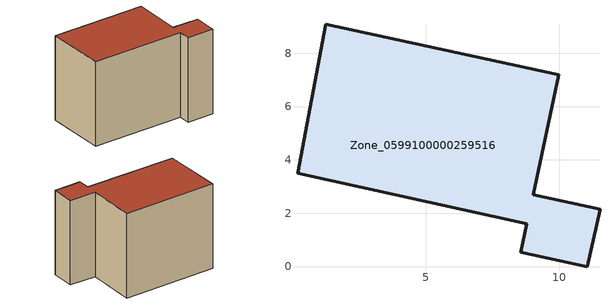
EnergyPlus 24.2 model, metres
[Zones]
Zone_0599100000259516
 floor ground (C_G): 9.02,2.69 11.53,2.15 11.06,0 8.56,0.54 8.78,1.61 0.18,3.5 1.24,9.08 9.99,7.2 z0
 wall outside (C_F): 8.56,0.54 11.06,0 11.53,2.15 9.02,2.69 9.99,7.2 1.24,9.08 0.18,3.5 8.78,1.61 8.56,0.54 z0:8.17
 roof outside (C_R): 1.24,9.08 0.18,3.5 8.78,1.61 8.56,0.54 11.06,0 11.53,2.15 9.02,2.69 9.99,7.2 z8.17
[BUILDING]
Pand.0599100000259516: North Axis=0; Terrain=City; Loads Convergence Tolerance Value=0.04; Temperature Convergence Tolerance Value=0.4; Solar Distribution=FullExterior; Maximum Number of Warmup Days=25; Minimum Number of Warmup Days=1
[Site:Location]
Rotterdam.The.Hague.AP_ZH_NLD Design_Conditions: Latitude=51.96; Longitude=4.45; Time Zone=1; Elevation=-4.5
[SITE:GROUNDTEMPERATURE:BUILDINGSURFACE]
18, 18, 18, 18, 18, 18, 18, 18, 18, 18, 18, 18
[MATERIAL] Thermal Absorptance=0.9; Solar Absorptance=0.7; Visible Absorptance=0.7
Name | Roughness | Thickness | Conductivity | Density | Specific Heat
G.TC.1975-1991 | MediumSmooth | 0.15 | 0.288461 | 540 | 1210
F.TC.1975-1991 | Rough | 0.3 | 0.230769 | 1920 | 840
R.TC.1975-1991 | MediumRough | 0.2 | 0.153846 | 1500 | 1000
[CONSTRUCTION]
C_G: G.TC.1975-1991
C_F: F.TC.1975-1991
C_R: R.TC.1975-1991
[ZONE]
Zone_0599100000259516: Type=1; Multiplier=1; Ceiling Height=Autocalculate; Volume=Autocalculate; Floor Area=autocalculate; Part of Total Floor Area=Yes
[ZONEINFILTRATION:DESIGNFLOWRATE]
Infil_Zone_0599100000259516: Zone or ZoneList or Space or SpaceList=Zone_0599100000259516; Schedule=AlwaysOn; Design Flow Rate Calculation Method=Flow/Area; Flow Rate per Floor Area=0.003; Constant Term Coefficient=1; Temperature Term Coefficient=0; Velocity Term Coefficient=0; Velocity Squared Term Coefficient=0
[HVACTEMPLATE:ZONE:IDEALLOADSAIRSYSTEM]
Zone_0599100000259516: Maximum Heating Supply Air Temperature=50; Minimum Cooling Supply Air Temperature=13; Maximum Heating Supply Air Humidity Ratio=0.0156; Minimum Cooling Supply Air Humidity Ratio=0.0077; Heating Limit=NoLimit; Cooling Limit=NoLimit; Dehumidification Control Type=ConstantSensibleHeatRatio; Cooling Sensible Heat Ratio=0.7; Dehumidification Setpoint=60; Humidification Control Type=None; Humidification Setpoint=30; Outdoor Air Method=None; Outdoor Air Flow Rate per Person=0.00944; Outdoor Air Flow Rate per Zone Floor Area=0; Outdoor Air Flow Rate per Zone=0; Demand Controlled Ventilation Type=None; Outdoor Air Economizer Type=NoEconomizer; Heat Recovery Type=None; Sensible Heat Recovery Effectiveness=0.7; Latent Heat Recovery Effectiveness=0.65
[ZONECONTROL:THERMOSTAT]
ThermostatControl_Zone_0599100000259516: Zone or ZoneList=Zone_0599100000259516; Control Type Schedule=DualSetpointControlType; Control 1=Thermostat_Zone_0599100000259516; Temperature Difference Between Cutout And Setpoint=0
[THERMOSTATSETPOINT:DUALSETPOINT]
Thermostat_Zone_0599100000259516: Heating Setpoint Temperature Schedule=HeatingSetpoint_Zone_0599100000259516; Cooling Setpoint Temperature Schedule=CoolingSetpoint_Zone_0599100000259516
[SCHEDULE:COMPACT]
HeatingSetpoint_Zone_0599100000259516: Through: 12/31, For: AllDays, Until: 24:00, 21
CoolingSetpoint_Zone_0599100000259516: Through: 12/31, For: AllDays, Until: 24:00, 24
DualSetpointControlType: Through: 12/31, For: AllDays, Until: 24:00, 4
AlwaysOn: Through: 12/31, For: AllDays, Until: 24:00, 1
